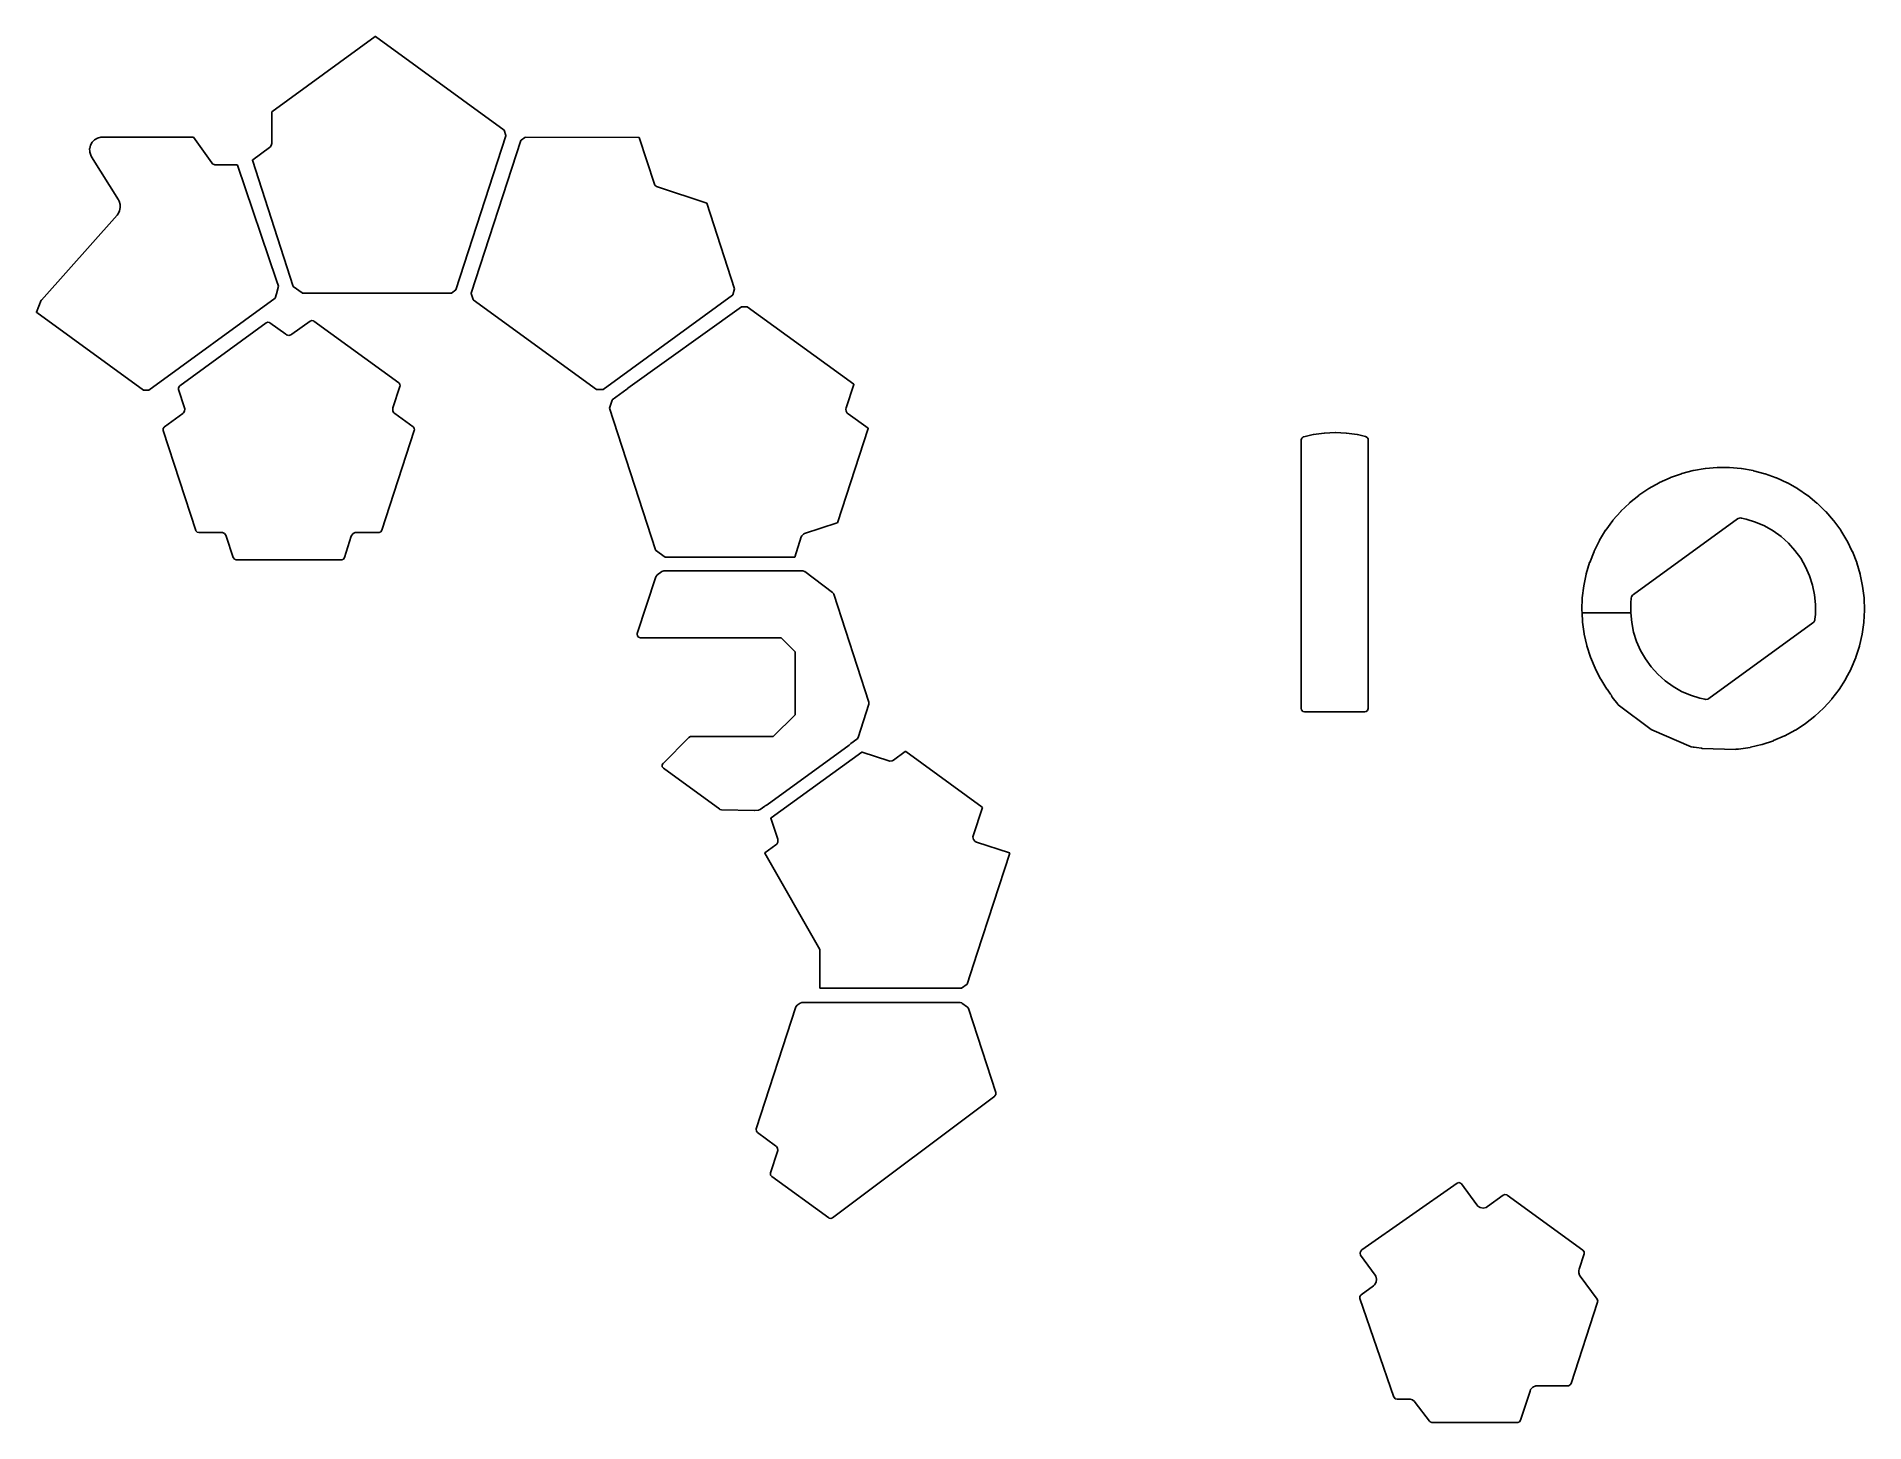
# Model space of a CAD drawing. Extents: x 108.6 to 179.7, y -131.2 to -77.2.
import ezdxf

# ---------------------------------------------------------------- set-up
doc = ezdxf.new("R2010")
doc.units = 0
doc.layers.add('BLACK', color=7, linetype='CONTINUOUS')

msp = doc.modelspace()

# ---------------------------------------------------------------- linework, layer by layer
at = {"layer": 'BLACK', "linetype": 'CONTINUOUS'}
for p, q in [((117.724458, -80.119612), (121.752751, -77.195011)), ((121.752751, -77.195011), (121.761459, -77.192924)), ((121.761459, -77.192924), (121.766506, -77.195016)), ((121.766506, -77.195016), (126.770554, -80.83388)), ((117.719632, -80.129082), (117.723057, -80.120809)), ((117.719885, -81.352896), (117.719632, -80.129082)), ((117.723057, -80.120809), (117.724458, -80.119612)), ((110.93712, -81.145408), (111.062809, -81.111181)), ((111.062809, -81.111181), (111.065522, -81.110776)), ((111.065522, -81.110776), (111.130547, -81.108767)), ((111.130547, -81.108767), (111.130913, -81.108761)), ((111.130913, -81.108761), (114.658673, -81.110214)), ((114.658673, -81.110214), (114.666945, -81.113644)), ((114.666945, -81.113644), (114.668133, -81.115037)), ((114.668133, -81.115037), (115.390608, -82.109387)), ((126.841626, -81.053049), (124.891102, -87.051342)), ((126.770554, -80.83388), (126.774803, -80.839734)), ((126.774803, -80.839734), (126.841629, -81.045822)), ((126.841629, -81.045822), (126.841626, -81.053049)), ((127.428471, -81.227865), (127.579551, -81.117957)), ((127.579551, -81.117957), (127.586439, -81.115718)), ((127.586439, -81.115718), (132.020129, -81.117513)), ((132.020129, -81.117513), (132.0284, -81.120943)), ((132.0284, -81.120943), (132.031253, -81.125604)), ((132.031253, -81.125604), (132.619631, -82.940018)), ((110.631102, -81.555957), (110.63144, -81.552875)), ((110.634203, -81.686003), (110.631102, -81.555957)), ((110.63144, -81.552875), (110.662601, -81.426585)), ((110.634687, -81.689065), (110.634203, -81.686003)), ((110.671887, -81.813905), (110.634687, -81.689065)), ((110.662601, -81.426585), (110.663736, -81.4237)), ((110.663736, -81.4237), (110.726972, -81.310026)), ((110.672971, -81.81642), (110.671887, -81.813905)), ((110.705541, -81.872761), (110.672971, -81.81642)), ((110.726972, -81.310026), (110.728824, -81.307541)), ((110.728824, -81.307541), (110.819697, -81.214464)), ((110.819697, -81.214464), (110.822138, -81.212552)), ((110.822138, -81.212552), (110.934263, -81.146612)), ((110.934263, -81.146612), (110.93712, -81.145408)), ((116.979777, -81.992251), (117.637639, -81.51521)), ((117.637639, -81.51521), (117.674449, -81.48511)), ((117.674449, -81.48511), (117.717379, -81.400395)), ((117.717379, -81.400395), (117.71738, -81.400393)), ((117.71738, -81.400393), (117.719885, -81.352896)), ((125.47998, -87.18401), (127.424233, -81.233692)), ((127.424233, -81.233692), (127.428471, -81.227865)), ((110.705737, -81.873087), (110.705541, -81.872761)), ((111.748324, -83.548348), (110.705737, -81.873087)), ((115.390608, -82.109387), (115.390643, -82.109432)), ((115.390643, -82.109432), (115.420381, -82.146256)), ((115.420381, -82.146256), (115.420382, -82.146257)), ((115.420382, -82.146257), (115.504581, -82.189271)), ((115.504581, -82.189271), (115.551857, -82.191806)), ((115.551857, -82.191806), (115.551852, -82.191806)), ((115.551852, -82.191806), (116.379573, -82.191815)), ((116.379573, -82.191815), (116.387846, -82.195242)), ((116.387846, -82.195242), (116.390659, -82.199774)), ((116.390659, -82.199774), (117.905275, -86.688545)), ((116.975505, -82.005298), (116.97624, -81.996373)), ((118.552875, -86.920819), (116.975505, -82.005298)), ((116.97624, -81.996373), (116.979777, -81.992251)), ((132.619631, -82.940018), (132.619631, -82.940019)), ((132.619631, -82.940019), (132.638415, -82.977701)), ((132.638415, -82.977701), (132.7004, -83.034544)), ((132.7004, -83.034544), (132.739557, -83.050013)), ((132.739557, -83.050013), (134.656963, -83.674371)), ((111.738814, -84.095708), (111.796953, -83.981011)), ((111.78062, -83.604002), (111.748324, -83.548348)), ((111.818559, -83.726857), (111.78062, -83.604002)), ((111.796953, -83.981011), (111.824126, -83.855325)), ((111.81856, -83.726864), (111.818559, -83.726857)), ((111.824126, -83.855325), (111.81856, -83.726864)), ((134.656963, -83.674371), (134.663768, -83.680191)), ((134.663768, -83.680191), (134.664469, -83.681887)), ((134.664469, -83.681887), (135.744462, -87.012312)), ((108.750026, -87.45355), (111.69764, -84.145105)), ((111.69764, -84.145105), (111.738813, -84.09571)), ((111.738813, -84.09571), (111.738814, -84.095708)), ((117.905275, -86.688545), (117.905316, -86.68867)), ((117.905316, -86.68867), (117.977807, -86.911774)), ((108.563922, -87.927303), (108.747866, -87.457071)), ((108.747866, -87.457071), (108.750026, -87.45355)), ((117.849515, -87.384919), (112.937379, -90.962774)), ((117.853755, -87.379074), (117.849515, -87.384919)), ((117.907063, -87.214845), (117.853755, -87.379074)), ((117.907314, -87.213954), (117.907063, -87.214845)), ((117.978059, -86.918111), (117.907314, -87.213954)), ((117.977807, -86.911774), (117.978059, -86.918111)), ((118.557133, -86.926706), (118.552875, -86.920819)), ((118.899556, -87.17578), (118.557133, -86.926706)), ((118.906433, -87.178018), (118.899556, -87.17578)), ((124.713819, -87.180415), (118.906433, -87.178018)), ((124.720711, -87.178173), (124.713819, -87.180415)), ((124.886862, -87.057182), (124.720711, -87.178173)), ((124.891102, -87.051342), (124.886862, -87.057182)), ((125.47997, -87.191249), (125.47998, -87.18401)), ((125.559458, -87.436697), (125.47997, -87.191249)), ((125.563709, -87.442555), (125.559458, -87.436697)), ((130.369555, -90.936481), (125.563709, -87.442555)), ((135.663873, -87.261499), (130.631222, -90.936545)), ((135.668105, -87.25565), (135.663873, -87.261499)), ((135.744465, -87.019521), (135.668105, -87.25565)), ((135.744462, -87.012312), (135.744465, -87.019521)), ((108.563262, -87.933392), (108.563922, -87.927303)), ((108.567938, -87.941029), (108.563262, -87.933392)), ((112.724555, -90.962781), (108.567938, -87.941029)), ((119.211545, -88.27061), (119.278419, -88.246771)), ((119.278419, -88.246771), (119.347566, -88.262872)), ((131.587065, -90.883035), (136.013775, -87.718816)), ((136.013775, -87.718816), (136.020583, -87.716634)), ((136.020583, -87.716634), (136.231829, -87.716715)), ((136.231829, -87.716715), (136.238705, -87.718952)), ((136.238705, -87.718952), (140.381753, -90.731216)), ((114.139157, -90.796303), (117.500612, -88.340141)), ((117.500612, -88.340141), (117.567415, -88.316101)), ((117.567415, -88.316101), (117.636609, -88.331995)), ((117.636609, -88.331995), (117.649009, -88.33994)), ((117.649009, -88.33994), (118.264626, -88.787214)), ((118.264626, -88.787214), (118.26463, -88.787217)), ((118.26463, -88.787217), (118.299992, -88.81017)), ((118.299992, -88.81017), (118.299997, -88.810172)), ((118.299997, -88.810172), (118.382367, -88.827639)), ((118.382367, -88.827639), (118.382371, -88.827639)), ((118.382371, -88.827639), (118.464728, -88.810116)), ((118.464728, -88.810116), (118.464733, -88.810114)), ((118.464733, -88.810114), (118.50011, -88.787183)), ((118.50011, -88.787183), (119.211545, -88.27061)), ((119.347566, -88.262872), (119.359679, -88.270663)), ((119.359679, -88.270663), (122.666613, -90.675393)), ((112.731435, -90.965017), (112.724555, -90.962781)), ((112.930491, -90.965017), (112.731435, -90.965017)), ((112.937379, -90.962774), (112.930491, -90.965017)), ((114.091638, -90.865984), (114.128312, -90.805193)), ((114.093653, -90.936952), (114.091638, -90.865984)), ((114.325451, -91.650798), (114.093653, -90.936952)), ((114.128312, -90.805193), (114.139157, -90.796303)), ((122.712338, -90.81625), (122.441632, -91.649014)), ((122.666613, -90.675393), (122.709944, -90.731633)), ((122.709944, -90.731633), (122.71599, -90.802372)), ((122.71599, -90.802372), (122.712338, -90.81625)), ((130.376431, -90.938718), (130.369555, -90.936481)), ((130.624318, -90.938796), (130.376431, -90.938718)), ((130.631222, -90.936545), (130.624318, -90.938796)), ((130.979704, -91.342482), (131.550636, -90.927512)), ((131.550636, -90.927512), (131.550637, -90.927511)), ((131.550637, -90.927511), (131.580654, -90.90107)), ((131.580654, -90.90107), (131.582316, -90.890702)), ((131.582316, -90.890702), (131.587009, -90.883075)), ((131.587009, -90.883075), (131.587065, -90.883035)), ((140.385999, -90.7443), (140.089629, -91.654923)), ((140.381753, -90.731216), (140.38643, -90.738853)), ((140.38643, -90.738853), (140.385999, -90.7443)), ((114.28537, -91.847934), (114.327452, -91.775124)), ((114.325456, -91.650812), (114.325451, -91.650798)), ((114.336329, -91.691491), (114.325456, -91.650812)), ((114.327452, -91.775123), (114.33633, -91.691496)), ((114.327452, -91.775124), (114.327452, -91.775123)), ((114.33633, -91.691496), (114.336329, -91.691491)), ((122.430251, -91.68963), (122.43025, -91.689634)), ((122.43025, -91.689634), (122.438894, -91.773457)), ((122.441632, -91.649014), (122.430251, -91.68963)), ((122.438894, -91.773457), (122.438895, -91.773459)), ((122.438895, -91.773459), (122.481017, -91.846447)), ((130.874802, -91.665329), (130.874804, -91.658103)), ((132.663455, -97.179391), (130.874802, -91.665329)), ((130.874804, -91.658103), (130.975456, -91.34833)), ((130.975456, -91.34833), (130.979704, -91.342482)), ((140.07818, -91.695479), (140.078179, -91.695484)), ((140.078179, -91.695484), (140.086671, -91.779262)), ((140.089629, -91.654923), (140.07818, -91.695479)), ((140.086671, -91.779262), (140.128661, -91.852261)), ((113.495859, -92.459844), (113.532549, -92.399062)), ((113.497854, -92.530812), (113.495859, -92.459844)), ((113.532549, -92.399062), (113.5436, -92.390026)), ((113.5436, -92.390026), (114.252615, -91.874429)), ((114.252615, -91.874429), (114.28537, -91.847934)), ((122.481017, -91.846447), (122.513983, -91.87271)), ((122.513983, -91.87271), (122.514017, -91.872735)), ((122.514017, -91.872735), (123.224449, -92.388194)), ((123.224449, -92.388194), (123.267839, -92.444388)), ((123.267839, -92.444388), (123.273961, -92.515121)), ((123.273961, -92.515121), (123.27027, -92.529168)), ((140.944, -92.4574), (139.750474, -96.125151)), ((140.128661, -91.852261), (140.128665, -91.852266)), ((140.128665, -91.852266), (140.161617, -91.878545)), ((140.161617, -91.878545), (140.939754, -92.444317)), ((140.939754, -92.444317), (140.944431, -92.451954)), ((140.944431, -92.451954), (140.944, -92.4574)), ((114.759367, -96.419298), (113.497854, -92.530812)), ((123.27027, -92.529168), (122.004917, -96.417592)), ((157.81, -92.896123), (157.830002, -92.828002)), ((157.81, -103.360903), (157.81, -92.896123)), ((157.830002, -92.828002), (157.883658, -92.781509)), ((157.883658, -92.781509), (157.90763, -92.773358)), ((157.90763, -92.773358), (158.268653, -92.689928)), ((158.268653, -92.689928), (158.279934, -92.687857)), ((158.279934, -92.687857), (158.697191, -92.630738)), ((158.697191, -92.630738), (158.708615, -92.629701)), ((158.708615, -92.629701), (159.12935, -92.610764)), ((159.12935, -92.610764), (159.14082, -92.610771)), ((159.14082, -92.610771), (159.561515, -92.630172)), ((159.561515, -92.630172), (159.572936, -92.631221)), ((159.572936, -92.631221), (159.990142, -92.6888)), ((159.990142, -92.6888), (160.001421, -92.690884)), ((160.001421, -92.690884), (160.312505, -92.763133)), ((160.312505, -92.763133), (160.374334, -92.798027)), ((160.374334, -92.798027), (160.407483, -92.86081)), ((160.407483, -92.86081), (160.41, -92.885866)), ((160.41, -92.885866), (160.41, -103.360903)), ((171.345029, -94.789556), (171.745332, -94.56489)), ((171.745332, -94.56489), (171.754931, -94.56003)), ((171.754931, -94.56003), (172.172914, -94.370348)), ((172.172914, -94.370348), (172.182893, -94.366324)), ((172.182893, -94.366324), (172.615554, -94.212987)), ((172.615554, -94.212987), (172.62584, -94.209829)), ((172.62584, -94.209829), (173.07, -94.093966)), ((173.07, -94.093966), (173.080518, -94.091697)), ((173.080518, -94.091697), (173.532948, -94.01415)), ((173.532948, -94.01415), (173.543621, -94.012787)), ((173.543621, -94.012787), (174.001008, -93.974122)), ((174.001008, -93.974122), (174.011758, -93.973674)), ((174.011758, -93.973674), (174.470785, -93.974174)), ((174.470785, -93.974174), (174.481534, -93.974645)), ((174.481534, -93.974645), (174.938848, -94.014304)), ((174.938848, -94.014304), (174.949518, -94.015691)), ((174.949518, -94.015691), (175.40176, -94.094219)), ((175.40176, -94.094219), (175.412273, -94.09651)), ((175.412273, -94.09651), (175.856198, -94.213342)), ((175.856198, -94.213342), (175.866477, -94.216523)), ((175.866477, -94.216523), (176.298785, -94.370794)), ((176.298785, -94.370794), (176.308755, -94.374839)), ((176.308755, -94.374839), (176.726347, -94.565439)), ((176.726347, -94.565439), (176.735935, -94.570321)), ((176.735935, -94.570321), (177.135733, -94.795848)), ((170.252993, -95.674982), (170.583266, -95.356203)), ((170.583266, -95.356203), (170.59132, -95.349068)), ((170.59132, -95.349068), (170.947585, -95.059629)), ((170.947585, -95.059629), (170.956218, -95.053207)), ((170.956218, -95.053207), (171.33588, -94.795218)), ((171.33588, -94.795218), (171.345029, -94.789556)), ((177.135733, -94.795848), (177.144871, -94.801529)), ((177.144871, -94.801529), (177.523971, -95.060343)), ((177.523971, -95.060343), (177.53259, -95.066784)), ((177.53259, -95.066784), (177.888228, -95.356999)), ((177.888228, -95.356999), (177.896266, -95.364151)), ((177.896266, -95.364151), (178.225858, -95.683659)), ((169.665705, -96.40727), (169.936976, -96.03698)), ((169.936976, -96.03698), (169.943699, -96.02858)), ((169.943699, -96.02858), (170.245577, -95.682778)), ((170.245577, -95.682778), (170.252993, -95.674982)), ((174.788781, -95.975556), (170.739574, -98.916518)), ((174.82358, -95.952845), (174.788781, -95.975556)), ((174.904705, -95.935153), (174.82358, -95.952845)), ((174.945802, -95.941321), (174.904705, -95.935153)), ((174.945814, -95.941323), (174.945802, -95.941321)), ((175.133407, -95.981572), (174.945814, -95.941323)), ((175.133432, -95.981578), (175.133407, -95.981572)), ((175.497981, -96.096295), (175.133432, -95.981578)), ((178.225858, -95.683659), (178.233256, -95.691472)), ((178.233256, -95.691472), (178.534361, -96.037905)), ((178.534361, -96.037905), (178.541067, -96.046319)), ((178.541067, -96.046319), (178.811548, -96.417219)), ((114.764604, -96.432758), (114.759367, -96.419298)), ((114.811097, -96.486414), (114.764604, -96.432758)), ((114.879218, -96.506416), (114.811097, -96.486414)), ((115.758728, -96.506416), (114.879218, -96.506416)), ((115.800816, -96.508265), (115.758728, -96.506416)), ((115.877675, -96.542544), (115.800816, -96.508265)), ((115.877677, -96.542546), (115.877675, -96.542544)), ((115.933918, -96.605146), (115.877677, -96.542546)), ((115.93392, -96.60515), (115.933918, -96.605146)), ((115.948628, -96.64461), (115.93392, -96.60515)), ((116.220274, -97.47657), (115.948628, -96.64461)), ((120.819239, -96.643624), (120.548881, -97.478298)), ((120.834062, -96.604119), (120.819239, -96.643623)), ((120.819239, -96.643623), (120.819239, -96.643624)), ((120.890443, -96.541458), (120.834062, -96.604119)), ((120.890446, -96.541456), (120.890443, -96.541458)), ((120.96748, -96.50722), (120.890446, -96.541456)), ((121.00963, -96.505417), (120.96748, -96.50722)), ((121.885218, -96.504602), (121.00963, -96.505417)), ((121.899408, -96.503787), (121.885218, -96.504602)), ((121.964817, -96.47618), (121.899408, -96.503787)), ((122.004917, -96.417592), (121.964817, -96.47618)), ((138.339918, -96.675202), (138.084449, -97.461559)), ((138.357041, -96.630895), (138.339918, -96.675202)), ((138.424251, -96.563903), (138.357041, -96.630895)), ((138.468614, -96.546922), (138.424251, -96.563903)), ((139.742965, -96.132658), (138.468614, -96.546922)), ((139.744655, -96.131958), (139.742965, -96.132658)), ((139.750474, -96.125151), (139.744655, -96.131958)), ((169.421033, -96.808295), (169.659723, -96.416213)), ((169.659723, -96.416213), (169.665705, -96.40727)), ((175.848322, -96.249003), (175.497981, -96.096295)), ((176.180486, -96.437974), (175.848321, -96.249003)), ((175.848321, -96.249003), (175.848322, -96.249003)), ((176.1805, -96.437983), (176.180486, -96.437974)), ((176.490766, -96.661093), (176.1805, -96.437983)), ((176.490778, -96.661103), (176.490766, -96.661093)), ((176.775656, -96.915848), (176.490778, -96.661103)), ((178.811548, -96.417219), (178.81751, -96.426176)), ((178.81751, -96.426176), (179.05534, -96.818765)), ((116.225412, -97.489747), (116.220274, -97.47657)), ((116.271878, -97.543425), (116.225412, -97.489747)), ((120.548881, -97.478298), (120.508861, -97.53694)), ((132.667716, -97.185253), (132.663455, -97.179391)), ((133.044426, -97.458368), (132.667716, -97.185253)), ((133.051273, -97.460596), (133.044426, -97.458368)), ((138.0733, -97.469644), (133.051273, -97.460596)), ((138.078633, -97.468369), (138.0733, -97.469644)), ((138.084449, -97.461559), (138.078633, -97.468369)), ((169.038534, -97.665523), (169.207092, -97.238563)), ((169.207092, -97.238563), (169.211467, -97.228733)), ((169.211467, -97.228733), (169.415835, -96.817717)), ((169.415835, -96.817717), (169.421033, -96.808295)), ((176.775663, -96.915855), (176.775656, -96.915848)), ((177.03194, -97.199366), (176.775663, -96.915855)), ((177.256728, -97.508443), (177.03194, -97.199366)), ((179.05534, -96.818765), (179.060517, -96.828197)), ((179.060517, -96.828197), (179.263991, -97.239657)), ((179.263991, -97.239657), (179.268345, -97.249496)), ((179.268345, -97.249496), (179.435976, -97.676821)), ((116.339989, -97.563461), (116.271878, -97.543425)), ((120.42895, -97.565471), (116.339989, -97.563461)), ((120.443489, -97.564637), (120.42895, -97.565471)), ((120.508861, -97.53694), (120.443489, -97.564637)), ((132.672972, -98.229831), (132.713066, -98.171239)), ((132.713066, -98.171239), (132.718739, -98.166866)), ((132.718739, -98.166866), (132.915329, -98.024058)), ((132.915329, -98.024058), (132.982198, -98.000205)), ((132.982198, -98.000205), (132.989382, -98)), ((132.989382, -98), (138.398472, -98)), ((138.398472, -98), (138.466593, -98.020002)), ((138.466593, -98.020002), (138.474141, -98.025252)), ((138.474141, -98.025252), (139.558745, -98.839869)), ((168.807341, -98.57529), (168.900854, -98.125911)), ((168.900854, -98.125911), (168.903494, -98.11548)), ((168.903494, -98.11548), (169.035015, -97.67569)), ((169.035015, -97.67569), (169.038534, -97.665523)), ((177.447486, -97.839596), (177.256728, -97.508443)), ((177.447497, -97.839619), (177.447486, -97.839596)), ((177.602074, -98.189107), (177.447497, -97.839619)), ((177.602076, -98.189115), (177.602074, -98.189107)), ((177.718753, -98.553054), (177.602076, -98.189115)), ((179.435976, -97.676821), (179.439474, -97.686997)), ((179.439474, -97.686997), (179.570035, -98.127064)), ((179.570035, -98.127064), (179.572652, -98.1375)), ((179.572652, -98.1375), (179.665193, -98.587102)), ((131.955633, -100.435023), (132.672972, -98.229831)), ((139.558745, -98.839869), (139.601201, -98.896772)), ((139.601201, -98.896772), (139.602931, -98.901749)), ((139.602931, -98.901749), (140.967151, -103.108534)), ((168.750764, -99.041654), (168.8056, -98.585908)), ((168.8056, -98.585908), (168.807341, -98.57529)), ((170.739574, -98.916518), (170.707261, -98.942599)), ((177.718754, -98.553055), (177.718753, -98.553054)), ((177.796196, -98.927292), (177.718754, -98.553055)), ((177.796197, -98.9273), (177.796196, -98.927292)), ((177.833538, -99.307632), (177.796197, -98.9273)), ((179.665193, -98.587102), (179.66691, -98.597724)), ((179.66691, -98.597724), (179.720753, -99.053573)), ((168.734181, -99.511132), (168.749936, -99.052381)), ((168.734271, -99.521892), (168.734181, -99.511132)), ((168.739672, -99.627514), (168.734271, -99.521892)), ((168.757715, -99.980322), (168.739672, -99.627514)), ((168.739672, -99.627514), (170.635671, -99.627514)), ((170.635671, -99.627514), (168.739672, -99.627514)), ((168.749936, -99.052381), (168.750764, -99.041654)), ((170.639152, -99.245323), (170.635671, -99.627514)), ((170.635671, -99.627514), (170.672682, -100.007909)), ((170.65862, -99.055223), (170.639152, -99.245312)), ((170.639152, -99.245312), (170.639152, -99.245323)), ((170.658626, -99.055176), (170.65862, -99.055223)), ((170.665444, -99.014246), (170.658626, -99.055176)), ((170.665446, -99.01424), (170.665444, -99.014246)), ((170.70726, -98.942601), (170.665446, -99.01424)), ((170.707261, -98.942599), (170.70726, -98.942601)), ((177.830358, -99.689806), (177.833538, -99.307632)), ((179.736202, -99.533857), (179.711763, -99.992224)), ((179.720753, -99.053573), (179.721558, -99.064302)), ((179.721558, -99.064302), (179.736316, -99.523098)), ((179.736316, -99.523098), (179.736202, -99.533857)), ((168.758723, -99.991034), (168.757715, -99.980322)), ((168.821191, -100.445785), (168.758723, -99.991034)), ((170.672682, -100.007909), (170.672684, -100.007926)), ((170.672684, -100.007926), (170.749768, -100.38224)), ((173.675861, -102.964498), (177.730006, -100.018932)), ((177.730006, -100.018932), (177.762388, -99.99279)), ((177.762388, -99.99279), (177.804245, -99.920981)), ((177.804245, -99.92098), (177.811026, -99.879945)), ((177.804245, -99.920981), (177.804245, -99.92098)), ((177.811026, -99.879945), (177.811029, -99.879924)), ((177.811029, -99.879924), (177.830358, -99.689806)), ((179.710732, -100.002934), (179.647276, -100.457548)), ((179.711763, -99.992224), (179.710732, -100.002934)), ((131.950735, -100.456068), (131.955633, -100.435023)), ((131.960839, -100.526342), (131.950735, -100.456068)), ((132.007332, -100.579998), (131.960839, -100.526342)), ((132.075453, -100.6), (132.007332, -100.579998)), ((137.550001, -100.6), (132.075453, -100.6)), ((138.099999, -101.149998), (137.550001, -100.6)), ((168.823109, -100.456372), (168.821191, -100.445785)), ((168.924148, -100.904146), (168.823109, -100.456372)), ((168.926963, -100.914531), (168.924148, -100.904146)), ((169.06583, -101.352032), (168.926963, -100.914531)), ((170.749768, -100.38224), (170.749771, -100.382252)), ((170.749771, -100.382252), (170.866062, -100.746305)), ((170.866062, -100.746305), (170.866066, -100.746316)), ((170.866066, -100.746316), (171.020269, -101.09603)), ((179.540485, -100.926063), (179.400666, -101.363265)), ((179.543322, -100.915685), (179.540485, -100.926063)), ((179.645335, -100.468132), (179.543322, -100.915685)), ((179.647276, -100.457548), (179.645335, -100.468132)), ((138.1, -101.15), (138.099999, -101.149998)), ((138.1, -103.6), (138.1, -101.15)), ((169.06952, -101.36214), (169.06583, -101.352032)), ((169.245215, -101.786218), (169.06952, -101.36214)), ((171.020269, -101.09603), (171.02027, -101.096033)), ((171.02027, -101.096033), (171.210631, -101.427436)), ((171.210631, -101.427436), (171.210639, -101.427449)), ((171.210639, -101.427449), (171.435027, -101.73683)), ((171.435027, -101.73683), (171.435028, -101.736831)), ((171.435028, -101.736831), (171.690917, -102.020708)), ((179.396954, -101.373364), (179.220339, -101.797057)), ((179.400666, -101.363265), (179.396954, -101.373364)), ((169.249754, -101.795973), (169.245215, -101.786218)), ((169.460979, -102.203497), (169.249754, -101.795973)), ((169.466333, -102.21283), (169.460979, -102.203497)), ((169.711928, -102.601433), (169.466333, -102.21283)), ((171.690917, -102.020708), (171.690932, -102.020723)), ((171.690932, -102.020723), (171.975442, -102.275902)), ((171.975442, -102.275902), (172.28539, -102.499527)), ((178.998288, -102.223197), (178.752216, -102.610689)), ((179.003663, -102.213876), (178.998288, -102.223197)), ((179.215779, -101.806803), (179.003663, -102.213876)), ((179.220339, -101.797057), (179.215779, -101.806803)), ((140.967376, -103.18557), (140.554204, -104.485459)), ((140.967151, -103.108534), (140.969138, -103.179503)), ((140.969138, -103.179503), (140.967376, -103.18557)), ((169.717265, -102.609215), (169.711928, -102.601433)), ((169.854442, -102.794029), (169.717265, -102.609215)), ((169.885267, -102.839126), (169.854442, -102.794029)), ((169.89116, -102.866163), (169.885267, -102.839126)), ((169.915634, -102.917733), (169.89116, -102.866163)), ((170.13002, -103.187445), (169.915634, -102.917733)), ((170.152809, -103.209656), (170.13002, -103.187445)), ((172.28539, -102.499527), (172.617278, -102.68907)), ((172.617278, -102.68907), (172.617279, -102.689071)), ((172.617279, -102.689071), (172.967368, -102.842398)), ((172.967368, -102.842398), (172.967371, -102.842399)), ((172.967371, -102.842399), (173.331726, -102.95779)), ((173.331726, -102.95779), (173.51851, -102.998285)), ((173.51851, -102.998285), (173.559643, -103.004723)), ((173.559643, -103.004723), (173.640964, -102.987257)), ((173.640964, -102.987257), (173.675861, -102.964498)), ((178.460947, -102.992879), (178.152578, -103.332897)), ((178.467829, -102.984607), (178.460947, -102.992879)), ((178.746066, -102.619517), (178.467829, -102.984607)), ((178.752216, -102.610689), (178.746066, -102.619517)), ((137.25, -104.45), (138.1, -103.6)), ((157.821386, -103.413245), (157.81, -103.360903)), ((157.867879, -103.466901), (157.821386, -103.413245)), ((157.936, -103.486903), (157.867879, -103.466901)), ((160.284, -103.486903), (157.936, -103.486903)), ((160.336342, -103.475517), (160.284, -103.486903)), ((160.389998, -103.429024), (160.336342, -103.475517)), ((160.41, -103.360903), (160.389998, -103.429024)), ((171.428035, -104.17098), (170.152809, -103.209656)), ((177.800578, -103.659999), (177.438891, -103.942642)), ((177.808765, -103.653018), (177.800578, -103.659999)), ((178.145016, -103.340551), (177.808765, -103.653018)), ((178.152578, -103.332897), (178.145016, -103.340551)), ((132.95547, -105.494527), (133.963095, -104.486904)), ((133.963095, -104.486904), (134.025407, -104.452879)), ((134.025407, -104.452879), (134.05219, -104.45)), ((134.05219, -104.45), (137.25, -104.45)), ((140.508007, -104.549356), (140.273635, -104.719012)), ((140.514507, -104.54432), (140.508007, -104.549356)), ((140.554204, -104.485459), (140.514507, -104.54432)), ((171.453744, -104.185961), (171.428035, -104.17098)), ((172.994651, -104.854305), (171.453744, -104.185961)), ((176.190667, -104.612432), (175.755194, -104.757542)), ((176.200721, -104.608598), (176.190667, -104.612432)), ((176.622243, -104.426855), (176.200721, -104.608598)), ((176.631932, -104.422177), (176.622243, -104.426855)), ((177.036406, -104.205139), (176.631932, -104.422177)), ((177.045661, -104.199651), (177.036406, -104.205139)), ((177.430138, -103.948899), (177.045661, -104.199651)), ((177.438891, -103.942642), (177.430138, -103.948899)), ((140.20552, -104.786893), (137.007752, -107.112543)), ((137.16281, -107.614277), (140.703776, -105.062144)), ((140.240759, -104.747592), (140.20552, -104.786893)), ((140.242363, -104.744788), (140.240759, -104.747592)), ((140.273635, -104.719012), (140.242363, -104.744788)), ((140.703776, -105.062144), (140.712491, -105.060087)), ((140.712491, -105.060087), (140.714227, -105.060507)), ((140.714227, -105.060507), (141.745628, -105.395015)), ((141.924165, -105.366735), (142.390754, -105.028994)), ((142.390754, -105.028994), (142.399465, -105.026919)), ((142.399465, -105.026919), (142.404497, -105.029011)), ((142.404497, -105.029011), (145.388757, -107.200016)), ((173.063533, -104.863308), (172.994651, -104.854305)), ((173.107724, -104.85666), (173.063533, -104.863308)), ((173.192121, -104.869481), (173.107724, -104.85666)), ((173.398094, -104.907047), (173.192121, -104.869481)), ((173.41711, -104.909041), (173.398094, -104.907047)), ((174.72174, -104.94624), (173.41711, -104.909041)), ((174.733565, -104.946022), (174.72174, -104.94624)), ((174.823502, -104.940132), (174.733565, -104.946022)), ((174.834198, -104.938971), (174.823502, -104.940132)), ((175.28801, -104.870007), (174.834198, -104.938971)), ((175.298569, -104.867937), (175.28801, -104.870007)), ((175.74485, -104.760504), (175.298569, -104.867937)), ((175.755194, -104.757542), (175.74485, -104.760504)), ((132.921088, -105.558535), (132.954253, -105.495761)), ((132.927126, -105.629274), (132.921088, -105.558535)), ((132.97045, -105.68552), (132.927126, -105.629274)), ((132.954253, -105.495761), (132.95547, -105.494527)), ((135.163595, -107.280716), (132.97045, -105.68552)), ((141.745628, -105.395015), (141.745641, -105.395019)), ((141.745641, -105.395019), (141.791296, -105.40718)), ((141.791296, -105.40718), (141.884495, -105.392421)), ((141.884495, -105.392421), (141.884499, -105.392419)), ((141.884499, -105.392419), (141.924165, -105.366735)), ((135.16752, -107.283458), (135.163595, -107.280716)), ((135.235235, -107.304795), (135.16752, -107.283458)), ((136.514504, -107.329929), (135.235235, -107.304795)), ((136.533632, -107.328848), (136.514504, -107.329929)), ((136.678266, -107.309563), (136.533632, -107.328848)), ((136.735548, -107.286695), (136.678266, -107.309563)), ((136.915913, -107.15599), (136.735548, -107.286695)), ((136.915943, -107.15597), (136.915913, -107.15599)), ((136.950417, -107.135706), (136.915943, -107.15597)), ((136.95713, -107.134433), (136.950417, -107.135706)), ((137.007752, -107.112543), (136.95713, -107.134433)), ((145.393, -107.213098), (145.036628, -108.308024)), ((145.388757, -107.200016), (145.393431, -107.207654)), ((145.393431, -107.207654), (145.393, -107.213098)), ((137.15852, -107.627374), (137.159231, -107.618448)), ((137.421478, -108.439199), (137.15852, -107.627374)), ((137.159231, -107.618448), (137.16281, -107.614277)), ((136.924123, -108.970858), (137.348637, -108.663011)), ((137.348637, -108.663011), (137.381682, -108.636759)), ((137.381682, -108.636759), (137.423913, -108.563748)), ((137.432768, -108.479872), (137.421478, -108.439199)), ((137.423913, -108.563748), (137.432768, -108.479872)), ((145.036628, -108.308024), (145.023834, -108.35909)), ((145.023834, -108.35909), (145.045937, -108.461826)), ((145.045937, -108.461826), (145.045938, -108.461829)), ((145.045938, -108.461829), (145.116246, -108.539934)), ((145.116246, -108.539934), (145.116248, -108.539936)), ((145.116248, -108.539936), (145.165114, -108.559532)), ((145.165114, -108.559532), (146.450502, -108.977399)), ((136.919706, -108.977243), (136.924123, -108.970858)), ((136.920829, -108.986128), (136.919706, -108.977243)), ((139.060631, -112.737018), (136.920829, -108.986128)), ((146.458011, -108.992145), (145.192631, -112.882016)), ((146.450502, -108.977399), (146.457311, -108.983216)), ((146.457311, -108.983216), (146.458012, -108.992143)), ((146.458012, -108.992143), (146.458011, -108.992145)), ((139.059655, -114.238292), (139.060631, -112.737018)), ((145.192631, -112.882017), (144.800809, -114.086393)), ((145.192631, -112.882016), (145.192631, -112.882017)), ((139.059655, -114.2383), (139.059655, -114.238292)), ((139.063082, -114.246573), (139.059655, -114.2383)), ((139.071355, -114.25), (139.063082, -114.246573)), ((144.574789, -114.25), (139.071355, -114.25)), ((144.581649, -114.247778), (144.574789, -114.25)), ((144.796543, -114.092251), (144.581649, -114.247778)), ((144.800809, -114.086393), (144.796543, -114.092251)), ((136.587941, -119.723961), (138.133961, -114.969975)), ((138.133961, -114.969975), (138.17405, -114.91138)), ((138.17405, -114.91138), (138.179788, -114.906959)), ((138.179788, -114.906959), (138.2941, -114.824017)), ((138.2941, -114.824017), (138.360982, -114.800201)), ((138.360982, -114.800201), (138.368096, -114.8)), ((138.368096, -114.8), (144.522607, -114.8)), ((144.522607, -114.8), (144.590728, -114.820002)), ((144.590728, -114.820002), (144.596736, -114.824113)), ((144.596736, -114.824113), (144.809553, -114.978951)), ((144.809553, -114.978951), (144.852869, -115.035203)), ((144.852869, -115.035203), (144.855264, -115.041922)), ((144.855264, -115.041922), (145.916837, -118.310958)), ((145.87262, -118.450657), (139.557087, -123.189545)), ((145.88218, -118.442718), (145.87262, -118.450657)), ((145.918852, -118.381926), (145.88218, -118.442718)), ((145.916837, -118.310958), (145.918852, -118.381926)), ((136.58428, -119.737872), (136.587941, -119.723961)), ((136.590337, -119.80861), (136.58428, -119.737872)), ((136.633675, -119.864844), (136.590337, -119.80861)), ((137.341013, -120.379048), (136.633675, -119.864844)), ((137.141975, -121.437905), (137.413626, -120.603032)), ((137.341036, -120.379066), (137.341013, -120.379048)), ((137.373724, -120.40564), (137.341036, -120.379066)), ((137.373726, -120.405642), (137.373724, -120.40564)), ((137.415675, -120.478603), (137.373726, -120.405642)), ((137.413626, -120.603032), (137.424492, -120.562302)), ((137.424492, -120.562302), (137.415675, -120.478603)), ((137.138296, -121.451898), (137.141975, -121.437905)), ((137.144388, -121.522633), (137.138296, -121.451898)), ((137.187756, -121.578845), (137.144388, -121.522633)), ((139.407428, -123.190716), (137.187756, -121.578845)), ((160.161991, -124.43938), (163.874145, -121.839201)), ((163.874145, -121.839201), (163.941415, -121.816502)), ((163.941415, -121.816502), (164.010278, -121.833776)), ((164.010278, -121.833776), (164.048346, -121.868311)), ((164.048346, -121.868311), (164.640627, -122.683011)), ((165.060029, -122.749781), (165.672546, -122.304833)), ((165.672546, -122.304833), (165.739415, -122.28098)), ((165.739415, -122.28098), (165.808566, -122.297066)), ((165.808566, -122.297066), (165.820693, -122.304863)), ((165.820693, -122.304863), (168.77564, -124.453223)), ((164.640627, -122.683011), (164.677392, -122.729542)), ((164.677392, -122.729542), (164.677396, -122.729544)), ((164.677396, -122.729544), (164.778355, -122.791573)), ((164.778355, -122.791573), (164.778359, -122.791574)), ((164.778359, -122.791574), (164.895375, -122.810189)), ((164.895375, -122.810189), (164.895379, -122.810189)), ((164.895379, -122.810189), (165.010601, -122.782549)), ((165.010601, -122.782549), (165.060029, -122.749781)), ((139.421204, -123.199418), (139.407428, -123.190716)), ((139.490595, -123.214431), (139.421204, -123.199418)), ((139.557087, -123.189545), (139.490595, -123.214431)), ((160.096823, -124.569793), (160.113084, -124.500684)), ((160.113084, -124.500684), (160.114675, -124.498719)), ((160.114675, -124.498719), (160.123669, -124.482235)), ((160.123669, -124.482235), (160.161991, -124.43938)), ((168.77564, -124.453223), (168.818976, -124.509459)), ((168.818976, -124.509459), (168.825028, -124.580197)), ((160.120506, -124.636723), (160.096823, -124.569793)), ((160.682664, -125.414741), (160.120506, -124.636723)), ((168.615269, -125.233436), (168.614804, -125.328051)), ((168.628629, -125.18802), (168.615269, -125.233435)), ((168.615269, -125.233435), (168.615269, -125.233436)), ((168.821393, -124.594028), (168.628629, -125.18802)), ((168.825028, -124.580197), (168.821393, -124.594028)), ((160.134267, -126.182106), (160.616625, -125.83402)), ((160.616625, -125.83402), (160.616627, -125.834019)), ((160.616627, -125.834019), (160.662624, -125.796816)), ((160.662624, -125.796816), (160.724143, -125.695921)), ((160.714976, -125.464263), (160.682664, -125.414741)), ((160.742521, -125.579186), (160.714976, -125.464263)), ((160.724143, -125.695921), (160.724145, -125.695916)), ((160.724145, -125.695916), (160.742521, -125.579186)), ((168.614804, -125.328051), (168.614805, -125.328057)), ((168.614805, -125.328057), (168.643869, -125.418101)), ((168.643869, -125.418101), (168.64387, -125.418104)), ((168.64387, -125.418104), (168.67039, -125.457343)), ((168.67039, -125.457343), (169.32689, -126.361064)), ((160.085556, -126.254551), (160.121066, -126.193073)), ((160.088921, -126.325468), (160.085556, -126.254551)), ((161.416998, -130.165057), (160.088921, -126.325468)), ((160.121066, -126.193073), (160.134267, -126.182106)), ((169.344773, -126.474082), (168.315956, -129.637909)), ((169.32689, -126.361064), (169.350744, -126.427933)), ((169.350744, -126.427933), (169.344773, -126.474082)), ((161.42148, -130.176249), (161.416998, -130.165057)), ((161.46799, -130.229889), (161.42148, -130.176249)), ((161.536117, -130.249869), (161.46799, -130.229889)), ((166.715751, -129.931718), (166.345964, -131.067957)), ((166.715765, -129.931678), (166.715751, -129.931718)), ((166.738322, -129.872763), (166.715765, -129.931678)), ((166.822593, -129.779032), (166.738322, -129.872763)), ((166.822594, -129.779031), (166.822593, -129.779032)), ((166.937622, -129.727499), (166.822594, -129.779031)), ((167.00063, -129.724017), (166.937622, -129.727499)), ((168.196034, -129.724945), (167.00063, -129.724017)), ((168.210465, -129.724127), (168.196034, -129.724945)), ((168.275868, -129.696506), (168.210465, -129.724127)), ((168.315956, -129.637909), (168.275868, -129.696506)), ((161.999342, -130.249716), (161.536117, -130.249869)), ((162.046732, -130.25138), (161.999342, -130.249716)), ((162.046742, -130.251382), (162.046732, -130.25138)), ((162.136891, -130.280721), (162.046742, -130.251382)), ((162.136895, -130.280723), (162.136891, -130.280721)), ((162.213513, -130.33657), (162.136895, -130.280723)), ((162.24263, -130.374015), (162.213513, -130.33657)), ((162.79684, -131.103289), (162.24263, -130.374015)), ((162.828977, -131.133011), (162.79684, -131.103289)), ((162.897087, -131.153052), (162.828977, -131.133011)), ((166.226078, -131.154964), (162.897087, -131.153052)), ((166.240453, -131.15415), (166.226078, -131.154964)), ((166.305863, -131.126544), (166.240453, -131.15415)), ((166.345964, -131.067957), (166.305863, -131.126544))]:
    msp.add_line(p, q, dxfattribs=at)

doc.saveas('drawing.dxf')
